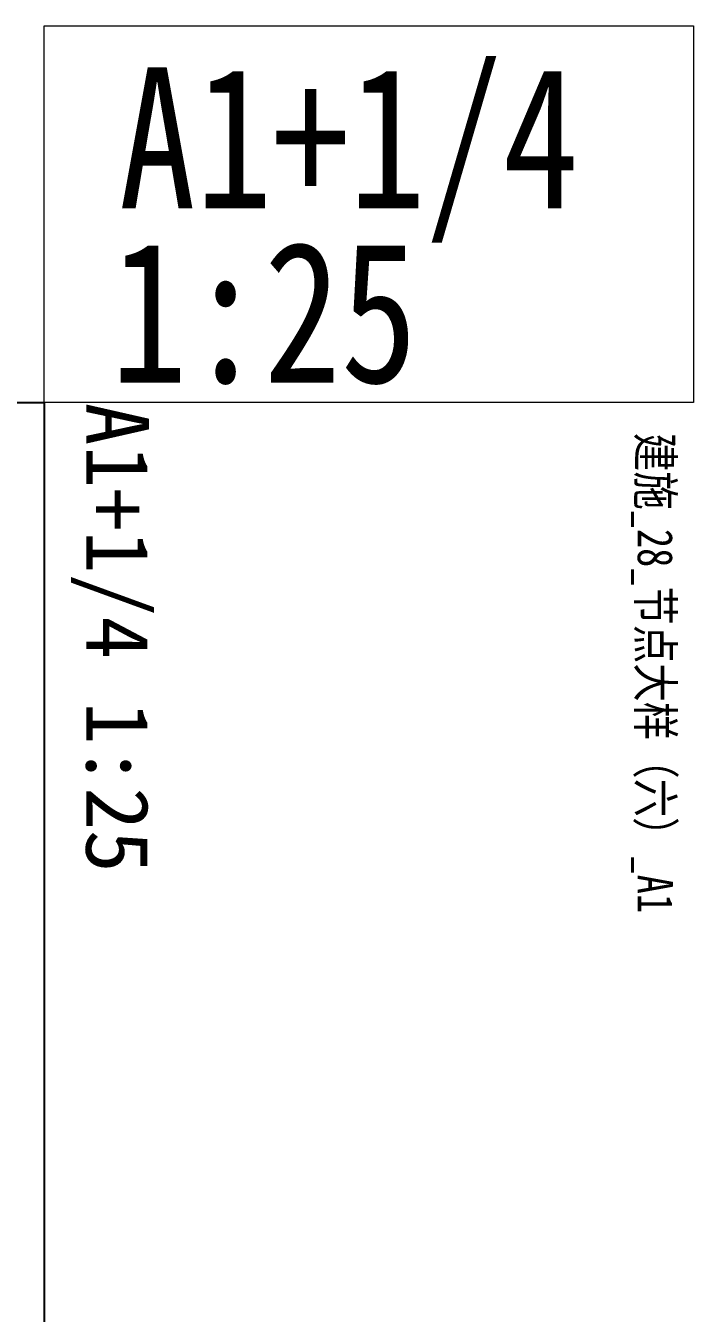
# Model space of a CAD drawing. Extents: x -668857 to 143095, y -247466 to 228182.
# Drawn here: x 96364 to 104248, y 162720 to 178091 of the extents above; entities that cross this region are included whole.
import ezdxf

# ---------------------------------------------------------------- set-up
doc = ezdxf.new("R2010")
doc.units = 0
doc.header["$LTSCALE"] = 1000
doc.layers.get('0').update_dxf_attribs({"linetype": 'CONTINUOUS'})
doc.layers.add('yichutu', color=7, linetype='CONTINUOUS')
doc.layers.add('导图字', color=7, linetype='CONTINUOUS')
doc.layers.add('图框', color=9, linetype='CONTINUOUS', lineweight=18)
doc.styles.add('_TCH_LABEL', font='simhei.ttf')
doc.styles.add('黑体', font='simhei.ttf')

# ---------------------------------------------------------------- blocks, each defined once
blk = doc.blocks.new('GFDDDDRG')
at = {"layer": '图框'}
blk.add_lwpolyline([(923310, -107437), (923310, -159999), (893610, -159999), (893610, -107437)], close=True, dxfattribs=at)
blk.add_lwpolyline([(923310, -107437), (923310, -159999), (893610, -159999), (893610, -107437)], close=True, dxfattribs=at)
blk = doc.blocks.new('yct-1051-594-26275-14850-25-1002.0')
at = {"layer": 'yichutu', "color": 7}
blk.add_lwpolyline([(0, 0), (0, 14850), (26275, 14850), (26275, 0)], close=True, dxfattribs=at)
at = {"layer": 'yichutu', "color": 7, "style": '_TCH_LABEL'}
blk.add_text('A1+1/4 1:25', height=750, dxfattribs=at).set_placement((0, 15350))

msp = doc.modelspace()

# ---------------------------------------------------------------- linework, layer by layer
at = {"layer": '图框', "color": 2}
msp.add_lwpolyline([(104335.15, 173591.25), (96585.15, 173591.25), (96585.15, 178091.25), (104335.15, 178091.25)], close=True, dxfattribs=at)

# ---------------------------------------------------------------- block references
at = {"xscale": 0.5, "yscale": 0.5, "zscale": 0.5}
msp.add_blockref('GFDDDDRG', (-365069.74, 227309.73), dxfattribs=at)
at = {"layer": 'yichutu', "rotation": 270}
msp.add_blockref('yct-1051-594-26275-14850-25-1002.0', (81735.15, 173591.25), dxfattribs=at)

# ---------------------------------------------------------------- texts
at = {"layer": '图框', "color": 2, "style": '黑体', "width": 0.8}
for s, p in [('A1+1/4', (97475.54, 175911.94)), ('1:25', (97375.94, 173830.42))]:
    msp.add_text(s, height=1682.363, dxfattribs=at).set_placement(p)
at = {"layer": '导图字', "color": 1, "style": '黑体', "width": 0.8}
msp.add_text('建施_28_节点大样（六）_A1', height=420.5907, rotation=270, dxfattribs=at).set_placement((103669.29, 173230.46))

doc.saveas('drawing.dxf')
